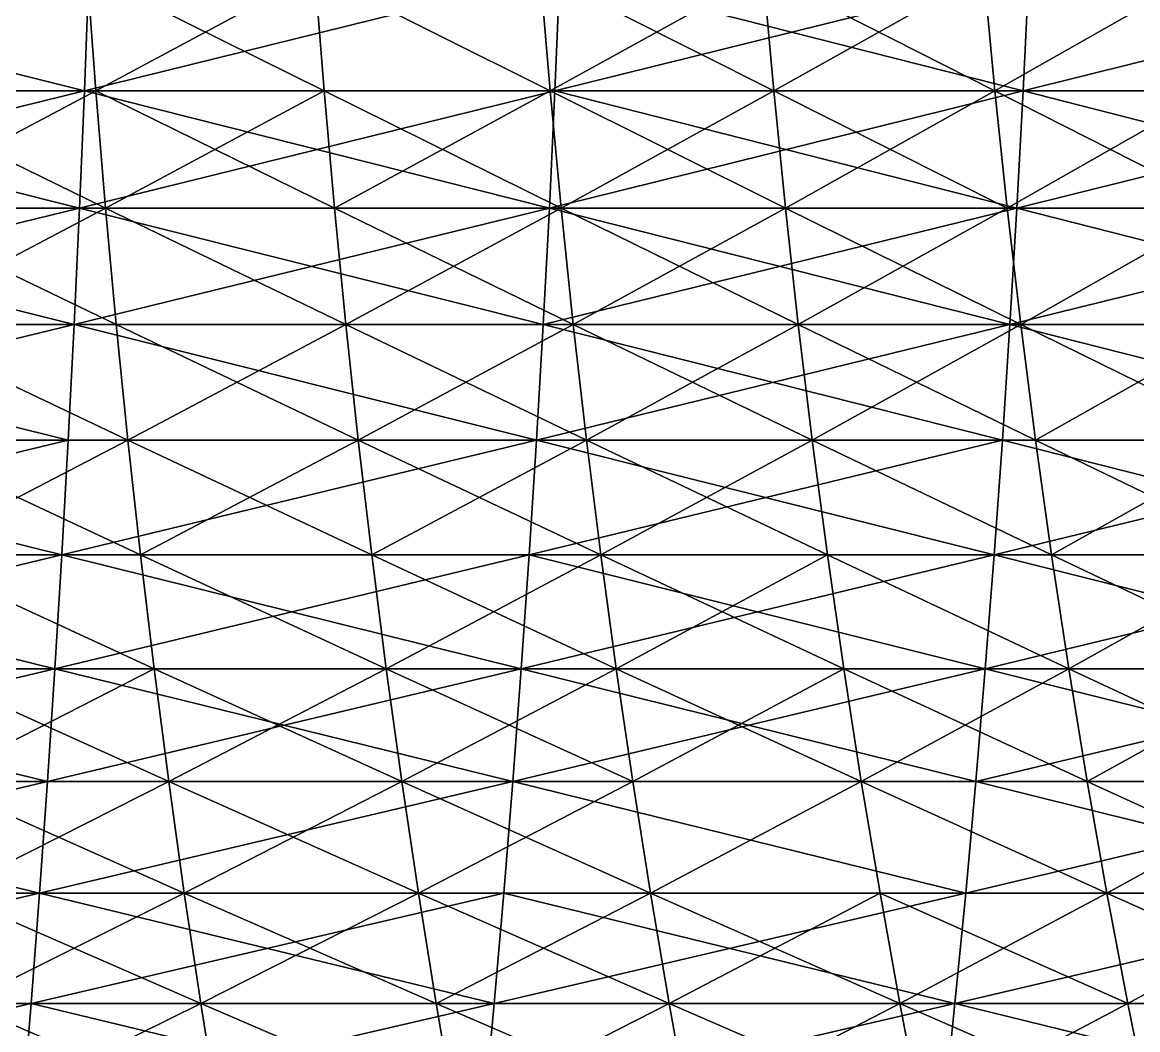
# Model space of a CAD drawing. Header units: millimetres. Extents: x -3250 to 8000, y -3250 to 3250.
# Drawn here: x 5341.9 to 5526.6, y -333.4 to -166.7 of the extents above; entities that cross this region are included whole.
import ezdxf

# ---------------------------------------------------------------- set-up
doc = ezdxf.new("R2010")
doc.units = ezdxf.units.MM
doc.header["$MEASUREMENT"] = 0
doc.layers.add('MESH_3D', color=2, linetype='CONTINUOUS')

msp = doc.modelspace()

# ---------------------------------------------------------------- linework, layer by layer
at = {"layer": 'MESH_3D'}
for points in [[(5274.57, -158.52, 451.43), (5352.19, -178.02, 468.37), (5273.95, -178.02, 455.57)], [(5352.92, -158.52, 26235.76), (5273.95, -178.02, 26244.43), (5352.19, -178.02, 26231.63)], [(5352.92, -158.52, 26235.76), (5274.57, -158.52, 26248.57), (5273.95, -178.02, 26244.43)], [(5274.57, -158.52, 451.43), (5352.92, -158.52, 464.24), (5352.19, -178.02, 468.37)], [(5315.97, -178.02, 2064.3), (5352.66, -158.52, 2081.59), (5314.63, -158.52, 2068.28)], [(5352.66, -158.52, 24618.41), (5315.97, -178.02, 24635.7), (5314.63, -158.52, 24631.72)], [(5315.97, -178.02, 2064.3), (5354.09, -178.02, 2077.64), (5352.66, -158.52, 2081.59)], [(5354.09, -178.02, 24622.36), (5315.97, -178.02, 24635.7), (5352.66, -158.52, 24618.41)], [(5352.19, -178.02, 468.37), (5430.92, -158.52, 479), (5430.09, -178.02, 483.11)], [(5352.92, -158.52, 464.24), (5430.92, -158.52, 479), (5352.19, -178.02, 468.37)], [(5430.92, -158.52, 26221), (5352.19, -178.02, 26231.63), (5430.09, -178.02, 26216.89)], [(5430.92, -158.52, 26221), (5352.92, -158.52, 26235.76), (5352.19, -178.02, 26231.63)], [(5354.09, -178.02, 2077.64), (5390.34, -158.52, 2095.84), (5352.66, -158.52, 2081.59)], [(5391.87, -178.02, 24608.07), (5352.66, -158.52, 24618.41), (5390.34, -158.52, 24604.16)], [(5391.87, -178.02, 24608.07), (5354.09, -178.02, 24622.36), (5352.66, -158.52, 24618.41)], [(5354.09, -178.02, 2077.64), (5391.87, -178.02, 2091.93), (5390.34, -158.52, 2095.84)], [(5390.34, -158.52, 2095.84), (5429.29, -178.02, 2107.16), (5427.66, -158.52, 2111.02)], [(5391.87, -178.02, 2091.93), (5429.29, -178.02, 2107.16), (5390.34, -158.52, 2095.84)], [(5429.29, -178.02, 24592.84), (5391.87, -178.02, 24608.07), (5390.34, -158.52, 24604.16)], [(5429.29, -178.02, 24592.84), (5390.34, -158.52, 24604.16), (5427.66, -158.52, 24588.98)], [(5429.29, -178.02, 2107.16), (5464.58, -158.52, 2127.13), (5427.66, -158.52, 2111.02)], [(5466.31, -178.02, 24576.69), (5427.66, -158.52, 24588.98), (5464.58, -158.52, 24572.87)], [(5466.31, -178.02, 24576.69), (5429.29, -178.02, 24592.84), (5427.66, -158.52, 24588.98)], [(5429.29, -178.02, 2107.16), (5466.31, -178.02, 2123.31), (5464.58, -158.52, 2127.13)], [(5430.92, -158.52, 479), (5507.6, -178.02, 499.79), (5430.09, -178.02, 483.11)], [(5508.54, -158.52, 26204.31), (5430.92, -158.52, 26221), (5430.09, -178.02, 26216.89)], [(5508.54, -158.52, 26204.31), (5430.09, -178.02, 26216.89), (5507.6, -178.02, 26200.21)], [(5430.92, -158.52, 479), (5508.54, -158.52, 495.69), (5507.6, -178.02, 499.79)], [(5466.31, -178.02, 2123.31), (5501.1, -158.52, 2144.16), (5464.58, -158.52, 2127.13)], [(5502.92, -178.02, 24559.62), (5466.31, -178.02, 24576.69), (5464.58, -158.52, 24572.87)], [(5502.92, -178.02, 24559.62), (5464.58, -158.52, 24572.87), (5501.1, -158.52, 24555.84)], [(5466.31, -178.02, 2123.31), (5502.92, -178.02, 2140.38), (5501.1, -158.52, 2144.16)], [(5502.92, -178.02, 2140.38), (5537.17, -158.52, 2162.09), (5501.1, -158.52, 2144.16)], [(5537.17, -158.52, 24537.91), (5502.92, -178.02, 24559.62), (5501.1, -158.52, 24555.84)], [(5502.92, -178.02, 2140.38), (5539.09, -178.02, 2158.36), (5537.17, -158.52, 2162.09)], [(5539.09, -178.02, 24541.64), (5502.92, -178.02, 24559.62), (5537.17, -158.52, 24537.91)], [(5508.54, -158.52, 495.69), (5584.67, -178.02, 518.39), (5507.6, -178.02, 499.79)], [(5585.71, -158.52, 26185.68), (5508.54, -158.52, 26204.31), (5507.6, -178.02, 26200.21)], [(5585.71, -158.52, 26185.68), (5507.6, -178.02, 26200.21), (5584.67, -178.02, 26181.61)], [(5508.54, -158.52, 495.69), (5585.71, -158.52, 514.32), (5584.67, -178.02, 518.39)], [(5273.95, -178.02, 455.57), (5351.38, -197.41, 472.98), (5273.25, -197.41, 460.2)], [(5352.19, -178.02, 26231.63), (5273.95, -178.02, 26244.43), (5273.25, -197.41, 26239.8)], [(5352.19, -178.02, 26231.63), (5273.25, -197.41, 26239.8), (5351.38, -197.41, 26227.02)], [(5273.95, -178.02, 455.57), (5352.19, -178.02, 468.37), (5351.38, -197.41, 472.98)], [(5317.46, -197.41, 2059.87), (5354.09, -178.02, 2077.64), (5315.97, -178.02, 2064.3)], [(5355.69, -197.41, 24626.75), (5317.46, -197.41, 24640.13), (5315.97, -178.02, 24635.7)], [(5355.69, -197.41, 24626.75), (5315.97, -178.02, 24635.7), (5354.09, -178.02, 24622.36)], [(5317.46, -197.41, 2059.87), (5355.69, -197.41, 2073.25), (5354.09, -178.02, 2077.64)], [(5352.19, -178.02, 468.37), (5429.17, -197.41, 487.7), (5351.38, -197.41, 472.98)], [(5430.09, -178.02, 26216.89), (5351.38, -197.41, 26227.02), (5429.17, -197.41, 26212.3)], [(5430.09, -178.02, 26216.89), (5352.19, -178.02, 26231.63), (5351.38, -197.41, 26227.02)], [(5352.19, -178.02, 468.37), (5430.09, -178.02, 483.11), (5429.17, -197.41, 487.7)], [(5355.69, -197.41, 2073.25), (5391.87, -178.02, 2091.93), (5354.09, -178.02, 2077.64)], [(5393.58, -197.41, 24612.43), (5355.69, -197.41, 24626.75), (5354.09, -178.02, 24622.36)], [(5393.58, -197.41, 24612.43), (5354.09, -178.02, 24622.36), (5391.87, -178.02, 24608.07)], [(5355.69, -197.41, 2073.25), (5393.58, -197.41, 2087.57), (5391.87, -178.02, 2091.93)], [(5393.58, -197.41, 2087.57), (5429.29, -178.02, 2107.16), (5391.87, -178.02, 2091.93)], [(5431.1, -197.41, 24597.16), (5391.87, -178.02, 24608.07), (5429.29, -178.02, 24592.84)], [(5431.1, -197.41, 24597.16), (5393.58, -197.41, 24612.43), (5391.87, -178.02, 24608.07)], [(5393.58, -197.41, 2087.57), (5431.1, -197.41, 2102.84), (5429.29, -178.02, 2107.16)], [(5430.09, -178.02, 483.11), (5506.56, -197.41, 504.35), (5429.17, -197.41, 487.7)], [(5507.6, -178.02, 26200.21), (5430.09, -178.02, 26216.89), (5429.17, -197.41, 26212.3)], [(5507.6, -178.02, 26200.21), (5429.17, -197.41, 26212.3), (5506.56, -197.41, 26195.65)], [(5431.1, -197.41, 2102.84), (5466.31, -178.02, 2123.31), (5429.29, -178.02, 2107.16)], [(5468.23, -197.41, 24580.96), (5429.29, -178.02, 24592.84), (5466.31, -178.02, 24576.69)], [(5468.23, -197.41, 24580.96), (5431.1, -197.41, 24597.16), (5429.29, -178.02, 24592.84)], [(5430.09, -178.02, 483.11), (5507.6, -178.02, 499.79), (5506.56, -197.41, 504.35)], [(5431.1, -197.41, 2102.84), (5468.23, -197.41, 2119.04), (5466.31, -178.02, 2123.31)], [(5468.23, -197.41, 2119.04), (5502.92, -178.02, 2140.38), (5466.31, -178.02, 2123.31)], [(5504.95, -197.41, 24563.84), (5466.31, -178.02, 24576.69), (5502.92, -178.02, 24559.62)], [(5504.95, -197.41, 24563.84), (5468.23, -197.41, 24580.96), (5466.31, -178.02, 24576.69)], [(5468.23, -197.41, 2119.04), (5504.95, -197.41, 2136.16), (5502.92, -178.02, 2140.38)], [(5504.95, -197.41, 2136.16), (5539.09, -178.02, 2158.36), (5502.92, -178.02, 2140.38)], [(5541.22, -197.41, 24545.81), (5504.95, -197.41, 24563.84), (5502.92, -178.02, 24559.62)], [(5541.22, -197.41, 24545.81), (5502.92, -178.02, 24559.62), (5539.09, -178.02, 24541.64)], [(5504.95, -197.41, 2136.16), (5541.22, -197.41, 2154.19), (5539.09, -178.02, 2158.36)], [(5507.6, -178.02, 499.79), (5583.52, -197.41, 522.93), (5506.56, -197.41, 504.35)], [(5584.67, -178.02, 26181.61), (5507.6, -178.02, 26200.21), (5506.56, -197.41, 26195.65)], [(5584.67, -178.02, 26181.61), (5506.56, -197.41, 26195.65), (5583.52, -197.41, 26177.07)], [(5507.6, -178.02, 499.79), (5584.67, -178.02, 518.39), (5583.52, -197.41, 522.93)], [(5273.25, -197.41, 460.2), (5350.48, -216.67, 478.06), (5272.48, -216.67, 465.31)], [(5351.38, -197.41, 26227.02), (5273.25, -197.41, 26239.8), (5272.48, -216.67, 26234.69)], [(5351.38, -197.41, 26227.02), (5272.48, -216.67, 26234.69), (5350.48, -216.67, 26221.94)], [(5273.25, -197.41, 460.2), (5351.38, -197.41, 472.98), (5350.48, -216.67, 478.06)], [(5319.1, -216.67, 2054.97), (5355.69, -197.41, 2073.25), (5317.46, -197.41, 2059.87)], [(5357.46, -216.67, 24631.61), (5319.1, -216.67, 24645.03), (5317.46, -197.41, 24640.13)], [(5357.46, -216.67, 24631.61), (5317.46, -197.41, 24640.13), (5355.69, -197.41, 24626.75)], [(5319.1, -216.67, 2054.97), (5357.46, -216.67, 2068.39), (5355.69, -197.41, 2073.25)], [(5351.38, -197.41, 472.98), (5428.14, -216.67, 492.76), (5350.48, -216.67, 478.06)], [(5429.17, -197.41, 26212.3), (5350.48, -216.67, 26221.94), (5428.14, -216.67, 26207.24)], [(5429.17, -197.41, 26212.3), (5351.38, -197.41, 26227.02), (5350.48, -216.67, 26221.94)], [(5351.38, -197.41, 472.98), (5429.17, -197.41, 487.7), (5428.14, -216.67, 492.76)], [(5355.69, -197.41, 2073.25), (5395.47, -216.67, 2082.77), (5393.58, -197.41, 2087.57)], [(5357.46, -216.67, 2068.39), (5395.47, -216.67, 2082.77), (5355.69, -197.41, 2073.25)], [(5395.47, -216.67, 24617.23), (5355.69, -197.41, 24626.75), (5393.58, -197.41, 24612.43)], [(5395.47, -216.67, 24617.23), (5357.46, -216.67, 24631.61), (5355.69, -197.41, 24626.75)], [(5393.58, -197.41, 2087.57), (5433.11, -216.67, 2098.09), (5431.1, -197.41, 2102.84)], [(5395.47, -216.67, 2082.77), (5433.11, -216.67, 2098.09), (5393.58, -197.41, 2087.57)], [(5431.1, -197.41, 24597.16), (5395.47, -216.67, 24617.23), (5393.58, -197.41, 24612.43)], [(5433.11, -216.67, 24601.91), (5395.47, -216.67, 24617.23), (5431.1, -197.41, 24597.16)], [(5428.14, -216.67, 492.76), (5506.56, -197.41, 504.35), (5505.41, -216.67, 509.38)], [(5429.17, -197.41, 487.7), (5506.56, -197.41, 504.35), (5428.14, -216.67, 492.76)], [(5505.41, -216.67, 26190.62), (5429.17, -197.41, 26212.3), (5428.14, -216.67, 26207.24)], [(5506.56, -197.41, 26195.65), (5429.17, -197.41, 26212.3), (5505.41, -216.67, 26190.62)], [(5433.11, -216.67, 2098.09), (5468.23, -197.41, 2119.04), (5431.1, -197.41, 2102.84)], [(5470.36, -216.67, 24585.66), (5433.11, -216.67, 24601.91), (5431.1, -197.41, 24597.16)], [(5470.36, -216.67, 24585.66), (5431.1, -197.41, 24597.16), (5468.23, -197.41, 24580.96)], [(5433.11, -216.67, 2098.09), (5470.36, -216.67, 2114.34), (5468.23, -197.41, 2119.04)], [(5470.36, -216.67, 2114.34), (5504.95, -197.41, 2136.16), (5468.23, -197.41, 2119.04)], [(5507.19, -216.67, 24568.49), (5470.36, -216.67, 24585.66), (5468.23, -197.41, 24580.96)], [(5507.19, -216.67, 24568.49), (5468.23, -197.41, 24580.96), (5504.95, -197.41, 24563.84)], [(5470.36, -216.67, 2114.34), (5507.19, -216.67, 2131.51), (5504.95, -197.41, 2136.16)], [(5507.19, -216.67, 2131.51), (5541.22, -197.41, 2154.19), (5504.95, -197.41, 2136.16)], [(5541.22, -197.41, 24545.81), (5507.19, -216.67, 24568.49), (5504.95, -197.41, 24563.84)], [(5506.56, -197.41, 504.35), (5582.25, -216.67, 527.93), (5505.41, -216.67, 509.38)], [(5583.52, -197.41, 26177.07), (5506.56, -197.41, 26195.65), (5505.41, -216.67, 26190.62)], [(5583.52, -197.41, 26177.07), (5505.41, -216.67, 26190.62), (5582.25, -216.67, 26172.07)], [(5506.56, -197.41, 504.35), (5583.52, -197.41, 522.93), (5582.25, -216.67, 527.93)], [(5507.19, -216.67, 2131.51), (5543.58, -216.67, 2149.6), (5541.22, -197.41, 2154.19)], [(5543.58, -216.67, 24550.4), (5507.19, -216.67, 24568.49), (5541.22, -197.41, 24545.81)], [(5272.48, -216.67, 465.31), (5349.5, -235.8, 483.62), (5271.64, -235.8, 470.89)], [(5350.48, -216.67, 26221.94), (5271.64, -235.8, 26229.11), (5349.5, -235.8, 26216.38)], [(5350.48, -216.67, 26221.94), (5272.48, -216.67, 26234.69), (5271.64, -235.8, 26229.11)], [(5272.48, -216.67, 465.31), (5350.48, -216.67, 478.06), (5349.5, -235.8, 483.62)], [(5319.1, -216.67, 2054.97), (5359.39, -235.8, 2063.09), (5357.46, -216.67, 2068.39)], [(5320.9, -235.8, 2049.63), (5359.39, -235.8, 2063.09), (5319.1, -216.67, 2054.97)], [(5359.39, -235.8, 24636.91), (5320.9, -235.8, 24650.37), (5319.1, -216.67, 24645.03)], [(5359.39, -235.8, 24636.91), (5319.1, -216.67, 24645.03), (5357.46, -216.67, 24631.61)], [(5350.48, -216.67, 478.06), (5427.03, -235.8, 498.29), (5349.5, -235.8, 483.62)], [(5427.03, -235.8, 26201.71), (5350.48, -216.67, 26221.94), (5349.5, -235.8, 26216.38)], [(5350.48, -216.67, 478.06), (5428.14, -216.67, 492.76), (5427.03, -235.8, 498.29)], [(5428.14, -216.67, 26207.24), (5350.48, -216.67, 26221.94), (5427.03, -235.8, 26201.71)], [(5359.39, -235.8, 2063.09), (5395.47, -216.67, 2082.77), (5357.46, -216.67, 2068.39)], [(5397.53, -235.8, 24622.48), (5359.39, -235.8, 24636.91), (5357.46, -216.67, 24631.61)], [(5397.53, -235.8, 24622.48), (5357.46, -216.67, 24631.61), (5395.47, -216.67, 24617.23)], [(5359.39, -235.8, 2063.09), (5397.53, -235.8, 2077.52), (5395.47, -216.67, 2082.77)], [(5397.53, -235.8, 2077.52), (5433.11, -216.67, 2098.09), (5395.47, -216.67, 2082.77)], [(5435.3, -235.8, 24607.11), (5395.47, -216.67, 24617.23), (5433.11, -216.67, 24601.91)], [(5435.3, -235.8, 24607.11), (5397.53, -235.8, 24622.48), (5395.47, -216.67, 24617.23)], [(5397.53, -235.8, 2077.52), (5435.3, -235.8, 2092.89), (5433.11, -216.67, 2098.09)], [(5428.14, -216.67, 492.76), (5504.16, -235.8, 514.88), (5427.03, -235.8, 498.29)], [(5505.41, -216.67, 26190.62), (5428.14, -216.67, 26207.24), (5427.03, -235.8, 26201.71)], [(5505.41, -216.67, 26190.62), (5427.03, -235.8, 26201.71), (5504.16, -235.8, 26185.12)], [(5428.14, -216.67, 492.76), (5505.41, -216.67, 509.38), (5504.16, -235.8, 514.88)], [(5435.3, -235.8, 2092.89), (5470.36, -216.67, 2114.34), (5433.11, -216.67, 2098.09)], [(5472.68, -235.8, 24590.81), (5433.11, -216.67, 24601.91), (5470.36, -216.67, 24585.66)], [(5472.68, -235.8, 24590.81), (5435.3, -235.8, 24607.11), (5433.11, -216.67, 24601.91)], [(5435.3, -235.8, 2092.89), (5472.68, -235.8, 2109.19), (5470.36, -216.67, 2114.34)], [(5472.68, -235.8, 2109.19), (5507.19, -216.67, 2131.51), (5470.36, -216.67, 2114.34)], [(5509.63, -235.8, 24573.57), (5472.68, -235.8, 24590.81), (5470.36, -216.67, 24585.66)], [(5509.63, -235.8, 24573.57), (5470.36, -216.67, 24585.66), (5507.19, -216.67, 24568.49)], [(5472.68, -235.8, 2109.19), (5509.63, -235.8, 2126.43), (5507.19, -216.67, 2131.51)], [(5505.41, -216.67, 509.38), (5580.85, -235.8, 533.4), (5504.16, -235.8, 514.88)], [(5580.85, -235.8, 26166.6), (5505.41, -216.67, 26190.62), (5504.16, -235.8, 26185.12)], [(5505.41, -216.67, 509.38), (5582.25, -216.67, 527.93), (5580.85, -235.8, 533.4)], [(5582.25, -216.67, 26172.07), (5505.41, -216.67, 26190.62), (5580.85, -235.8, 26166.6)], [(5509.63, -235.8, 2126.43), (5543.58, -216.67, 2149.6), (5507.19, -216.67, 2131.51)], [(5546.15, -235.8, 24555.42), (5509.63, -235.8, 24573.57), (5507.19, -216.67, 24568.49)], [(5546.15, -235.8, 24555.42), (5507.19, -216.67, 24568.49), (5543.58, -216.67, 24550.4)], [(5509.63, -235.8, 2126.43), (5546.15, -235.8, 2144.58), (5543.58, -216.67, 2149.6)], [(5271.64, -235.8, 470.89), (5348.44, -254.79, 489.64), (5270.73, -254.79, 476.93)], [(5349.5, -235.8, 26216.38), (5270.73, -254.79, 26223.07), (5348.44, -254.79, 26210.36)], [(5349.5, -235.8, 26216.38), (5271.64, -235.8, 26229.11), (5270.73, -254.79, 26223.07)], [(5271.64, -235.8, 470.89), (5349.5, -235.8, 483.62), (5348.44, -254.79, 489.64)], [(5322.85, -254.79, 2043.83), (5359.39, -235.8, 2063.09), (5320.9, -235.8, 2049.63)], [(5361.48, -254.79, 24642.65), (5322.85, -254.79, 24656.17), (5320.9, -235.8, 24650.37)], [(5361.48, -254.79, 24642.65), (5320.9, -235.8, 24650.37), (5359.39, -235.8, 24636.91)], [(5322.85, -254.79, 2043.83), (5361.48, -254.79, 2057.35), (5359.39, -235.8, 2063.09)], [(5348.44, -254.79, 489.64), (5427.03, -235.8, 498.29), (5425.81, -254.79, 504.28)], [(5349.5, -235.8, 483.62), (5427.03, -235.8, 498.29), (5348.44, -254.79, 489.64)], [(5427.03, -235.8, 26201.71), (5349.5, -235.8, 26216.38), (5348.44, -254.79, 26210.36)], [(5427.03, -235.8, 26201.71), (5348.44, -254.79, 26210.36), (5425.81, -254.79, 26195.72)], [(5361.48, -254.79, 2057.35), (5397.53, -235.8, 2077.52), (5359.39, -235.8, 2063.09)], [(5399.77, -254.79, 24628.18), (5361.48, -254.79, 24642.65), (5359.39, -235.8, 24636.91)], [(5399.77, -254.79, 24628.18), (5359.39, -235.8, 24636.91), (5397.53, -235.8, 24622.48)], [(5361.48, -254.79, 2057.35), (5399.77, -254.79, 2071.82), (5397.53, -235.8, 2077.52)], [(5399.77, -254.79, 2071.82), (5435.3, -235.8, 2092.89), (5397.53, -235.8, 2077.52)], [(5437.68, -254.79, 24612.75), (5397.53, -235.8, 24622.48), (5435.3, -235.8, 24607.11)], [(5437.68, -254.79, 24612.75), (5399.77, -254.79, 24628.18), (5397.53, -235.8, 24622.48)], [(5399.77, -254.79, 2071.82), (5437.68, -254.79, 2087.25), (5435.3, -235.8, 2092.89)], [(5427.03, -235.8, 498.29), (5502.8, -254.79, 520.84), (5425.81, -254.79, 504.28)], [(5504.16, -235.8, 26185.12), (5427.03, -235.8, 26201.71), (5425.81, -254.79, 26195.72)], [(5504.16, -235.8, 26185.12), (5425.81, -254.79, 26195.72), (5502.8, -254.79, 26179.16)], [(5427.03, -235.8, 498.29), (5504.16, -235.8, 514.88), (5502.8, -254.79, 520.84)], [(5437.68, -254.79, 2087.25), (5472.68, -235.8, 2109.19), (5435.3, -235.8, 2092.89)], [(5475.19, -254.79, 24596.38), (5437.68, -254.79, 24612.75), (5435.3, -235.8, 24607.11)], [(5475.19, -254.79, 24596.38), (5435.3, -235.8, 24607.11), (5472.68, -235.8, 24590.81)], [(5437.68, -254.79, 2087.25), (5475.19, -254.79, 2103.62), (5472.68, -235.8, 2109.19)], [(5472.68, -235.8, 2109.19), (5512.29, -254.79, 2120.92), (5509.63, -235.8, 2126.43)], [(5475.19, -254.79, 2103.62), (5512.29, -254.79, 2120.92), (5472.68, -235.8, 2109.19)], [(5512.29, -254.79, 24579.08), (5475.19, -254.79, 24596.38), (5472.68, -235.8, 24590.81)], [(5512.29, -254.79, 24579.08), (5472.68, -235.8, 24590.81), (5509.63, -235.8, 24573.57)], [(5504.16, -235.8, 514.88), (5579.34, -254.79, 539.32), (5502.8, -254.79, 520.84)], [(5580.85, -235.8, 26166.6), (5502.8, -254.79, 26179.16), (5579.34, -254.79, 26160.68)], [(5580.85, -235.8, 26166.6), (5504.16, -235.8, 26185.12), (5502.8, -254.79, 26179.16)], [(5504.16, -235.8, 514.88), (5580.85, -235.8, 533.4), (5579.34, -254.79, 539.32)], [(5512.29, -254.79, 2120.92), (5546.15, -235.8, 2144.58), (5509.63, -235.8, 2126.43)], [(5548.94, -254.79, 24560.87), (5512.29, -254.79, 24579.08), (5509.63, -235.8, 24573.57)], [(5548.94, -254.79, 24560.87), (5509.63, -235.8, 24573.57), (5546.15, -235.8, 24555.42)], [(5512.29, -254.79, 2120.92), (5548.94, -254.79, 2139.13), (5546.15, -235.8, 2144.58)], [(5269.74, -273.62, 483.45), (5348.44, -254.79, 489.64), (5347.3, -273.62, 496.13)], [(5270.73, -254.79, 476.93), (5348.44, -254.79, 489.64), (5269.74, -273.62, 483.45)], [(5347.3, -273.62, 26203.87), (5270.73, -254.79, 26223.07), (5269.74, -273.62, 26216.55)], [(5348.44, -254.79, 26210.36), (5270.73, -254.79, 26223.07), (5347.3, -273.62, 26203.87)], [(5322.85, -254.79, 2043.83), (5363.73, -273.62, 2051.16), (5361.48, -254.79, 2057.35)], [(5324.94, -273.62, 2037.58), (5363.73, -273.62, 2051.16), (5322.85, -254.79, 2043.83)], [(5363.73, -273.62, 24648.84), (5324.94, -273.62, 24662.42), (5322.85, -254.79, 24656.17)], [(5363.73, -273.62, 24648.84), (5322.85, -254.79, 24656.17), (5361.48, -254.79, 24642.65)], [(5348.44, -254.79, 489.64), (5424.51, -273.62, 510.74), (5347.3, -273.62, 496.13)], [(5425.81, -254.79, 26195.72), (5347.3, -273.62, 26203.87), (5424.51, -273.62, 26189.26)], [(5425.81, -254.79, 26195.72), (5348.44, -254.79, 26210.36), (5347.3, -273.62, 26203.87)], [(5348.44, -254.79, 489.64), (5425.81, -254.79, 504.28), (5424.51, -273.62, 510.74)], [(5361.48, -254.79, 2057.35), (5402.17, -273.62, 2065.69), (5399.77, -254.79, 2071.82)], [(5363.73, -273.62, 2051.16), (5402.17, -273.62, 2065.69), (5361.48, -254.79, 2057.35)], [(5402.17, -273.62, 24634.31), (5363.73, -273.62, 24648.84), (5361.48, -254.79, 24642.65)], [(5402.17, -273.62, 24634.31), (5361.48, -254.79, 24642.65), (5399.77, -254.79, 24628.18)], [(5402.17, -273.62, 2065.69), (5437.68, -254.79, 2087.25), (5399.77, -254.79, 2071.82)], [(5440.24, -273.62, 24618.82), (5399.77, -254.79, 24628.18), (5437.68, -254.79, 24612.75)], [(5440.24, -273.62, 24618.82), (5402.17, -273.62, 24634.31), (5399.77, -254.79, 24628.18)], [(5402.17, -273.62, 2065.69), (5440.24, -273.62, 2081.18), (5437.68, -254.79, 2087.25)], [(5425.81, -254.79, 504.28), (5501.33, -273.62, 527.27), (5424.51, -273.62, 510.74)], [(5502.8, -254.79, 26179.16), (5424.51, -273.62, 26189.26), (5501.33, -273.62, 26172.73)], [(5502.8, -254.79, 26179.16), (5425.81, -254.79, 26195.72), (5424.51, -273.62, 26189.26)], [(5425.81, -254.79, 504.28), (5502.8, -254.79, 520.84), (5501.33, -273.62, 527.27)], [(5440.24, -273.62, 2081.18), (5475.19, -254.79, 2103.62), (5437.68, -254.79, 2087.25)], [(5477.9, -273.62, 24602.39), (5440.24, -273.62, 24618.82), (5437.68, -254.79, 24612.75)], [(5477.9, -273.62, 24602.39), (5437.68, -254.79, 24612.75), (5475.19, -254.79, 24596.38)], [(5440.24, -273.62, 2081.18), (5477.9, -273.62, 2097.61), (5475.19, -254.79, 2103.62)], [(5475.19, -254.79, 2103.62), (5515.15, -273.62, 2114.98), (5512.29, -254.79, 2120.92)], [(5477.9, -273.62, 2097.61), (5515.15, -273.62, 2114.98), (5475.19, -254.79, 2103.62)], [(5515.15, -273.62, 24585.02), (5477.9, -273.62, 24602.39), (5475.19, -254.79, 24596.38)], [(5515.15, -273.62, 24585.02), (5475.19, -254.79, 24596.38), (5512.29, -254.79, 24579.08)], [(5501.33, -273.62, 527.27), (5579.34, -254.79, 539.32), (5577.72, -273.62, 545.71)], [(5502.8, -254.79, 520.84), (5579.34, -254.79, 539.32), (5501.33, -273.62, 527.27)], [(5577.72, -273.62, 26154.29), (5502.8, -254.79, 26179.16), (5501.33, -273.62, 26172.73)], [(5579.34, -254.79, 26160.68), (5502.8, -254.79, 26179.16), (5577.72, -273.62, 26154.29)], [(5515.15, -273.62, 2114.98), (5548.94, -254.79, 2139.13), (5512.29, -254.79, 2120.92)], [(5551.95, -273.62, 24566.73), (5515.15, -273.62, 24585.02), (5512.29, -254.79, 24579.08)], [(5551.95, -273.62, 24566.73), (5512.29, -254.79, 24579.08), (5548.94, -254.79, 24560.87)], [(5515.15, -273.62, 2114.98), (5551.95, -273.62, 2133.27), (5548.94, -254.79, 2139.13)], [(5269.74, -273.62, 483.45), (5346.07, -292.27, 503.08), (5268.69, -292.27, 490.42)], [(5347.3, -273.62, 26203.87), (5268.69, -292.27, 26209.58), (5346.07, -292.27, 26196.92)], [(5347.3, -273.62, 26203.87), (5269.74, -273.62, 26216.55), (5268.69, -292.27, 26209.58)], [(5269.74, -273.62, 483.45), (5347.3, -273.62, 496.13), (5346.07, -292.27, 503.08)], [(5327.19, -292.27, 2030.89), (5363.73, -273.62, 2051.16), (5324.94, -273.62, 2037.58)], [(5366.15, -292.27, 24655.47), (5327.19, -292.27, 24669.11), (5324.94, -273.62, 24662.42)], [(5366.15, -292.27, 24655.47), (5324.94, -273.62, 24662.42), (5363.73, -273.62, 24648.84)], [(5327.19, -292.27, 2030.89), (5366.15, -292.27, 2044.53), (5363.73, -273.62, 2051.16)], [(5347.3, -273.62, 496.13), (5423.11, -292.27, 517.65), (5346.07, -292.27, 503.08)], [(5424.51, -273.62, 26189.26), (5347.3, -273.62, 26203.87), (5346.07, -292.27, 26196.92)], [(5424.51, -273.62, 26189.26), (5346.07, -292.27, 26196.92), (5423.11, -292.27, 26182.35)], [(5347.3, -273.62, 496.13), (5424.51, -273.62, 510.74), (5423.11, -292.27, 517.65)], [(5366.15, -292.27, 2044.53), (5402.17, -273.62, 2065.69), (5363.73, -273.62, 2051.16)], [(5404.75, -292.27, 24640.88), (5363.73, -273.62, 24648.84), (5402.17, -273.62, 24634.31)], [(5404.75, -292.27, 24640.88), (5366.15, -292.27, 24655.47), (5363.73, -273.62, 24648.84)], [(5366.15, -292.27, 2044.53), (5404.75, -292.27, 2059.12), (5402.17, -273.62, 2065.69)], [(5404.75, -292.27, 2059.12), (5440.24, -273.62, 2081.18), (5402.17, -273.62, 2065.69)], [(5442.98, -292.27, 24625.32), (5404.75, -292.27, 24640.88), (5402.17, -273.62, 24634.31)], [(5442.98, -292.27, 24625.32), (5402.17, -273.62, 24634.31), (5440.24, -273.62, 24618.82)], [(5404.75, -292.27, 2059.12), (5442.98, -292.27, 2074.68), (5440.24, -273.62, 2081.18)], [(5424.51, -273.62, 510.74), (5499.76, -292.27, 534.15), (5423.11, -292.27, 517.65)], [(5501.33, -273.62, 26172.73), (5423.11, -292.27, 26182.35), (5499.76, -292.27, 26165.85)], [(5501.33, -273.62, 26172.73), (5424.51, -273.62, 26189.26), (5423.11, -292.27, 26182.35)], [(5424.51, -273.62, 510.74), (5501.33, -273.62, 527.27), (5499.76, -292.27, 534.15)], [(5442.98, -292.27, 2074.68), (5477.9, -273.62, 2097.61), (5440.24, -273.62, 2081.18)], [(5480.8, -292.27, 24608.82), (5440.24, -273.62, 24618.82), (5477.9, -273.62, 24602.39)], [(5480.8, -292.27, 24608.82), (5442.98, -292.27, 24625.32), (5440.24, -273.62, 24618.82)], [(5442.98, -292.27, 2074.68), (5480.8, -292.27, 2091.18), (5477.9, -273.62, 2097.61)], [(5480.8, -292.27, 2091.18), (5515.15, -273.62, 2114.98), (5477.9, -273.62, 2097.61)], [(5518.21, -292.27, 24591.37), (5477.9, -273.62, 24602.39), (5515.15, -273.62, 24585.02)], [(5518.21, -292.27, 24591.37), (5480.8, -292.27, 24608.82), (5477.9, -273.62, 24602.39)], [(5480.8, -292.27, 2091.18), (5518.21, -292.27, 2108.63), (5515.15, -273.62, 2114.98)], [(5501.33, -273.62, 527.27), (5575.98, -292.27, 552.54), (5499.76, -292.27, 534.15)], [(5577.72, -273.62, 26154.29), (5499.76, -292.27, 26165.85), (5575.98, -292.27, 26147.46)], [(5577.72, -273.62, 26154.29), (5501.33, -273.62, 26172.73), (5499.76, -292.27, 26165.85)], [(5501.33, -273.62, 527.27), (5577.72, -273.62, 545.71), (5575.98, -292.27, 552.54)], [(5518.21, -292.27, 2108.63), (5551.95, -273.62, 2133.27), (5515.15, -273.62, 2114.98)], [(5555.17, -292.27, 24573.01), (5518.21, -292.27, 24591.37), (5515.15, -273.62, 24585.02)], [(5555.17, -292.27, 24573.01), (5515.15, -273.62, 24585.02), (5551.95, -273.62, 24566.73)], [(5518.21, -292.27, 2108.63), (5555.17, -292.27, 2126.99), (5551.95, -273.62, 2133.27)], [(5268.69, -292.27, 490.42), (5344.77, -310.75, 510.48), (5267.57, -310.75, 497.86)], [(5346.07, -292.27, 26196.92), (5268.69, -292.27, 26209.58), (5267.57, -310.75, 26202.14)], [(5346.07, -292.27, 26196.92), (5267.57, -310.75, 26202.14), (5344.77, -310.75, 26189.52)], [(5268.69, -292.27, 490.42), (5346.07, -292.27, 503.08), (5344.77, -310.75, 510.48)], [(5329.59, -310.75, 2023.77), (5366.15, -292.27, 2044.53), (5327.19, -292.27, 2030.89)], [(5368.72, -310.75, 24662.54), (5327.19, -292.27, 24669.11), (5366.15, -292.27, 24655.47)], [(5368.72, -310.75, 24662.54), (5329.59, -310.75, 24676.23), (5327.19, -292.27, 24669.11)], [(5329.59, -310.75, 2023.77), (5368.72, -310.75, 2037.46), (5366.15, -292.27, 2044.53)], [(5344.77, -310.75, 510.48), (5423.11, -292.27, 517.65), (5421.62, -310.75, 525.02)], [(5346.07, -292.27, 503.08), (5423.11, -292.27, 517.65), (5344.77, -310.75, 510.48)], [(5423.11, -292.27, 26182.35), (5346.07, -292.27, 26196.92), (5344.77, -310.75, 26189.52)], [(5423.11, -292.27, 26182.35), (5344.77, -310.75, 26189.52), (5421.62, -310.75, 26174.98)], [(5368.72, -310.75, 2037.46), (5404.75, -292.27, 2059.12), (5366.15, -292.27, 2044.53)], [(5407.5, -310.75, 24647.87), (5368.72, -310.75, 24662.54), (5366.15, -292.27, 24655.47)], [(5407.5, -310.75, 24647.87), (5366.15, -292.27, 24655.47), (5404.75, -292.27, 24640.88)], [(5368.72, -310.75, 2037.46), (5407.5, -310.75, 2052.13), (5404.75, -292.27, 2059.12)], [(5407.5, -310.75, 2052.13), (5442.98, -292.27, 2074.68), (5404.75, -292.27, 2059.12)], [(5445.9, -310.75, 24632.25), (5407.5, -310.75, 24647.87), (5404.75, -292.27, 24640.88)], [(5445.9, -310.75, 24632.25), (5404.75, -292.27, 24640.88), (5442.98, -292.27, 24625.32)], [(5407.5, -310.75, 2052.13), (5445.9, -310.75, 2067.75), (5442.98, -292.27, 2074.68)], [(5423.11, -292.27, 517.65), (5498.09, -310.75, 541.47), (5421.62, -310.75, 525.02)], [(5498.09, -310.75, 26158.53), (5423.11, -292.27, 26182.35), (5421.62, -310.75, 26174.98)], [(5423.11, -292.27, 517.65), (5499.76, -292.27, 534.15), (5498.09, -310.75, 541.47)], [(5499.76, -292.27, 26165.85), (5423.11, -292.27, 26182.35), (5498.09, -310.75, 26158.53)], [(5445.9, -310.75, 2067.75), (5480.8, -292.27, 2091.18), (5442.98, -292.27, 2074.68)], [(5480.8, -292.27, 24608.82), (5445.9, -310.75, 24632.25), (5442.98, -292.27, 24625.32)], [(5445.9, -310.75, 2067.75), (5483.9, -310.75, 2084.33), (5480.8, -292.27, 2091.18)], [(5483.9, -310.75, 24615.67), (5445.9, -310.75, 24632.25), (5480.8, -292.27, 24608.82)], [(5480.8, -292.27, 2091.18), (5521.47, -310.75, 2101.85), (5518.21, -292.27, 2108.63)], [(5483.9, -310.75, 2084.33), (5521.47, -310.75, 2101.85), (5480.8, -292.27, 2091.18)], [(5521.47, -310.75, 24598.15), (5483.9, -310.75, 24615.67), (5480.8, -292.27, 24608.82)], [(5521.47, -310.75, 24598.15), (5480.8, -292.27, 24608.82), (5518.21, -292.27, 24591.37)], [(5499.76, -292.27, 534.15), (5574.12, -310.75, 559.83), (5498.09, -310.75, 541.47)], [(5575.98, -292.27, 26147.46), (5498.09, -310.75, 26158.53), (5574.12, -310.75, 26140.17)], [(5575.98, -292.27, 26147.46), (5499.76, -292.27, 26165.85), (5498.09, -310.75, 26158.53)], [(5499.76, -292.27, 534.15), (5575.98, -292.27, 552.54), (5574.12, -310.75, 559.83)], [(5521.47, -310.75, 2101.85), (5555.17, -292.27, 2126.99), (5518.21, -292.27, 2108.63)], [(5558.6, -310.75, 24579.7), (5518.21, -292.27, 24591.37), (5555.17, -292.27, 24573.01)], [(5558.6, -310.75, 24579.7), (5521.47, -310.75, 24598.15), (5518.21, -292.27, 24591.37)], [(5521.47, -310.75, 2101.85), (5558.6, -310.75, 2120.3), (5555.17, -292.27, 2126.99)], [(5266.38, -329.03, 505.75), (5344.77, -310.75, 510.48), (5343.38, -329.03, 518.33)], [(5267.57, -310.75, 497.86), (5344.77, -310.75, 510.48), (5266.38, -329.03, 505.75)], [(5344.77, -310.75, 26189.52), (5267.57, -310.75, 26202.14), (5266.38, -329.03, 26194.25)], [(5344.77, -310.75, 26189.52), (5266.38, -329.03, 26194.25), (5343.38, -329.03, 26181.67)], [(5332.13, -329.03, 2016.21), (5368.72, -310.75, 2037.46), (5329.59, -310.75, 2023.77)], [(5371.45, -329.03, 24670.03), (5329.59, -310.75, 24676.23), (5368.72, -310.75, 24662.54)], [(5371.45, -329.03, 24670.03), (5332.13, -329.03, 24683.79), (5329.59, -310.75, 24676.23)], [(5332.13, -329.03, 2016.21), (5371.45, -329.03, 2029.97), (5368.72, -310.75, 2037.46)], [(5344.77, -310.75, 510.48), (5420.04, -329.03, 532.84), (5343.38, -329.03, 518.33)], [(5421.62, -310.75, 26174.98), (5344.77, -310.75, 26189.52), (5343.38, -329.03, 26181.67)], [(5421.62, -310.75, 26174.98), (5343.38, -329.03, 26181.67), (5420.04, -329.03, 26167.16)], [(5344.77, -310.75, 510.48), (5421.62, -310.75, 525.02), (5420.04, -329.03, 532.84)], [(5371.45, -329.03, 2029.97), (5407.5, -310.75, 2052.13), (5368.72, -310.75, 2037.46)], [(5410.41, -329.03, 24655.3), (5368.72, -310.75, 24662.54), (5407.5, -310.75, 24647.87)], [(5410.41, -329.03, 24655.3), (5371.45, -329.03, 24670.03), (5368.72, -310.75, 24662.54)], [(5371.45, -329.03, 2029.97), (5410.41, -329.03, 2044.7), (5407.5, -310.75, 2052.13)], [(5410.41, -329.03, 2044.7), (5445.9, -310.75, 2067.75), (5407.5, -310.75, 2052.13)], [(5449, -329.03, 24639.6), (5407.5, -310.75, 24647.87), (5445.9, -310.75, 24632.25)], [(5449, -329.03, 24639.6), (5410.41, -329.03, 24655.3), (5407.5, -310.75, 24647.87)], [(5410.41, -329.03, 2044.7), (5449, -329.03, 2060.4), (5445.9, -310.75, 2067.75)], [(5421.62, -310.75, 525.02), (5496.31, -329.03, 549.25), (5420.04, -329.03, 532.84)], [(5498.09, -310.75, 26158.53), (5420.04, -329.03, 26167.16), (5496.31, -329.03, 26150.75)], [(5498.09, -310.75, 26158.53), (5421.62, -310.75, 26174.98), (5420.04, -329.03, 26167.16)], [(5421.62, -310.75, 525.02), (5498.09, -310.75, 541.47), (5496.31, -329.03, 549.25)], [(5449, -329.03, 2060.4), (5483.9, -310.75, 2084.33), (5445.9, -310.75, 2067.75)], [(5487.18, -329.03, 24622.94), (5449, -329.03, 24639.6), (5445.9, -310.75, 24632.25)], [(5487.18, -329.03, 24622.94), (5445.9, -310.75, 24632.25), (5483.9, -310.75, 24615.67)], [(5449, -329.03, 2060.4), (5487.18, -329.03, 2077.06), (5483.9, -310.75, 2084.33)], [(5487.18, -329.03, 2077.06), (5521.47, -310.75, 2101.85), (5483.9, -310.75, 2084.33)], [(5524.93, -329.03, 24605.33), (5487.18, -329.03, 24622.94), (5483.9, -310.75, 24615.67)], [(5524.93, -329.03, 24605.33), (5483.9, -310.75, 24615.67), (5521.47, -310.75, 24598.15)], [(5487.18, -329.03, 2077.06), (5524.93, -329.03, 2094.67), (5521.47, -310.75, 2101.85)], [(5496.31, -329.03, 549.25), (5574.12, -310.75, 559.83), (5572.15, -329.03, 567.56)], [(5498.09, -310.75, 541.47), (5574.12, -310.75, 559.83), (5496.31, -329.03, 549.25)], [(5574.12, -310.75, 26140.17), (5498.09, -310.75, 26158.53), (5496.31, -329.03, 26150.75)], [(5574.12, -310.75, 26140.17), (5496.31, -329.03, 26150.75), (5572.15, -329.03, 26132.44)], [(5524.93, -329.03, 2094.67), (5558.6, -310.75, 2120.3), (5521.47, -310.75, 2101.85)], [(5562.23, -329.03, 24586.79), (5521.47, -310.75, 24598.15), (5558.6, -310.75, 24579.7)], [(5562.23, -329.03, 24586.79), (5524.93, -329.03, 24605.33), (5521.47, -310.75, 24598.15)], [(5524.93, -329.03, 2094.67), (5562.23, -329.03, 2113.21), (5558.6, -310.75, 2120.3)], [(5343.38, -329.03, 26181.67), (5265.13, -347.11, 26185.92), (5341.92, -347.11, 26173.36)], [(5343.38, -329.03, 26181.67), (5266.38, -329.03, 26194.25), (5265.13, -347.11, 26185.92)], [(5266.38, -329.03, 505.75), (5343.38, -329.03, 518.33), (5341.92, -347.11, 526.64)], [(5334.81, -347.11, 2008.22), (5371.45, -329.03, 2029.97), (5332.13, -329.03, 2016.21)], [(5374.33, -347.11, 24677.96), (5334.81, -347.11, 24691.78), (5332.13, -329.03, 24683.79)], [(5374.33, -347.11, 24677.96), (5332.13, -329.03, 24683.79), (5371.45, -329.03, 24670.03)], [(5334.81, -347.11, 2008.22), (5374.33, -347.11, 2022.04), (5371.45, -329.03, 2029.97)], [(5343.38, -329.03, 518.33), (5418.37, -347.11, 541.1), (5341.92, -347.11, 526.64)], [(5420.04, -329.03, 26167.16), (5341.92, -347.11, 26173.36), (5418.37, -347.11, 26158.9)], [(5420.04, -329.03, 26167.16), (5343.38, -329.03, 26181.67), (5341.92, -347.11, 26173.36)], [(5343.38, -329.03, 518.33), (5420.04, -329.03, 532.84), (5418.37, -347.11, 541.1)], [(5371.45, -329.03, 2029.97), (5413.49, -347.11, 2036.85), (5410.41, -329.03, 2044.7)], [(5374.33, -347.11, 2022.04), (5413.49, -347.11, 2036.85), (5371.45, -329.03, 2029.97)], [(5413.49, -347.11, 24663.15), (5371.45, -329.03, 24670.03), (5410.41, -329.03, 24655.3)], [(5413.49, -347.11, 24663.15), (5374.33, -347.11, 24677.96), (5371.45, -329.03, 24670.03)], [(5413.49, -347.11, 2036.85), (5449, -329.03, 2060.4), (5410.41, -329.03, 2044.7)], [(5452.27, -347.11, 24647.37), (5410.41, -329.03, 24655.3), (5449, -329.03, 24639.6)], [(5452.27, -347.11, 24647.37), (5413.49, -347.11, 24663.15), (5410.41, -329.03, 24655.3)], [(5413.49, -347.11, 2036.85), (5452.27, -347.11, 2052.63), (5449, -329.03, 2060.4)], [(5418.37, -347.11, 541.1), (5496.31, -329.03, 549.25), (5494.44, -347.11, 557.47)], [(5420.04, -329.03, 532.84), (5496.31, -329.03, 549.25), (5418.37, -347.11, 541.1)], [(5496.31, -329.03, 26150.75), (5418.37, -347.11, 26158.9), (5494.44, -347.11, 26142.53)], [(5496.31, -329.03, 26150.75), (5420.04, -329.03, 26167.16), (5418.37, -347.11, 26158.9)], [(5452.27, -347.11, 2052.63), (5487.18, -329.03, 2077.06), (5449, -329.03, 2060.4)], [(5490.64, -347.11, 24630.62), (5449, -329.03, 24639.6), (5487.18, -329.03, 24622.94)], [(5490.64, -347.11, 24630.62), (5452.27, -347.11, 24647.37), (5449, -329.03, 24639.6)], [(5452.27, -347.11, 2052.63), (5490.64, -347.11, 2069.38), (5487.18, -329.03, 2077.06)], [(5490.64, -347.11, 2069.38), (5524.93, -329.03, 2094.67), (5487.18, -329.03, 2077.06)], [(5528.59, -347.11, 24612.93), (5487.18, -329.03, 24622.94), (5524.93, -329.03, 24605.33)], [(5528.59, -347.11, 24612.93), (5490.64, -347.11, 24630.62), (5487.18, -329.03, 24622.94)], [(5490.64, -347.11, 2069.38), (5528.59, -347.11, 2087.07), (5524.93, -329.03, 2094.67)], [(5496.31, -329.03, 549.25), (5570.07, -347.11, 575.73), (5494.44, -347.11, 557.47)], [(5572.15, -329.03, 26132.44), (5494.44, -347.11, 26142.53), (5570.07, -347.11, 26124.27)], [(5572.15, -329.03, 26132.44), (5496.31, -329.03, 26150.75), (5494.44, -347.11, 26142.53)], [(5496.31, -329.03, 549.25), (5572.15, -329.03, 567.56), (5570.07, -347.11, 575.73)], [(5528.59, -347.11, 2087.07), (5562.23, -329.03, 2113.21), (5524.93, -329.03, 2094.67)], [(5562.23, -329.03, 24586.79), (5528.59, -347.11, 24612.93), (5524.93, -329.03, 24605.33)]]:
    msp.add_3dface(points, dxfattribs=at)

doc.saveas('drawing.dxf')
